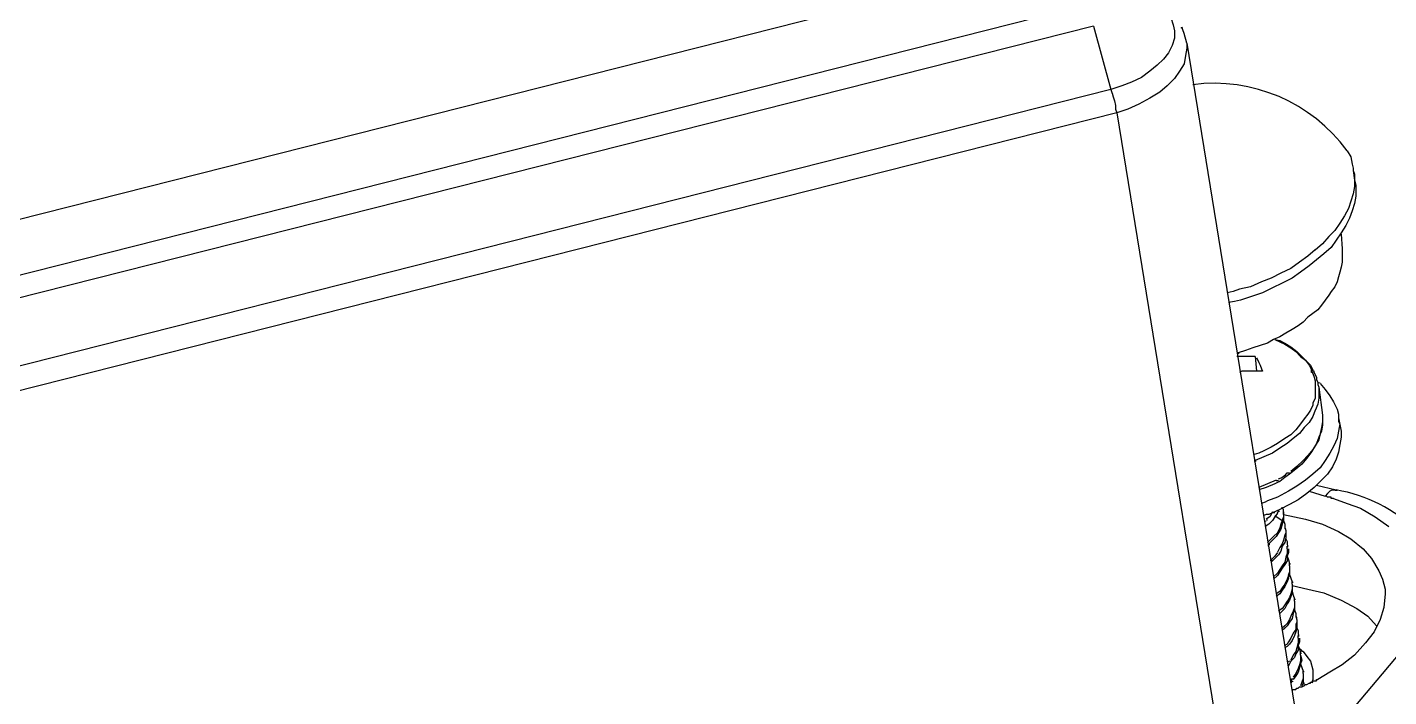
# Model space of a CAD drawing. Header units: millimetres. Extents: x 25 to 550, y -188 to 205.
# Drawn here: x 209.36 to 240.73, y -105.19 to -89.76 of the extents above; entities that cross this region are included whole.
import ezdxf

# ---------------------------------------------------------------- set-up
doc = ezdxf.new("R2010")
doc.units = ezdxf.units.MM
doc.layers.add('PDF_图层 1', color=7, linetype='Continuous', true_color=0x231f20)

msp = doc.modelspace()

# ---------------------------------------------------------------- linework, layer by layer
at = {"layer": 'PDF_图层 1', "color": 7, "lineweight": -3}
for points in [[(230.203, -88.854), (139.798, -111.765)], [(233.758, -89.249), (137.343, -113.684)], [(235.705, -89.531), (235.761, -89.7), (235.79, -89.842), (235.79, -90.011), (235.733, -90.18), (235.649, -90.349), (235.536, -90.49), (235.395, -90.632), (235.225, -90.773), (235.028, -90.913), (234.802, -91.027), (234.576, -91.111), (234.322, -91.196)], [(233.927, -89.729), (137.512, -114.135)], [(233.927, -89.729), (234.322, -91.196)], [(236.071, -90.124), (236.015, -89.898), (235.959, -89.757)], [(236.071, -90.124), (236.071, -90.18), (236.071, -90.236), (236.043, -90.406), (236.015, -90.603), (235.903, -90.773), (235.789, -90.942), (235.62, -91.111), (235.451, -91.252), (235.225, -91.393), (234.971, -91.534), (234.717, -91.647), (234.463, -91.732)], [(236.071, -90.124), (239.091, -108.718)], [(234.322, -91.196), (137.935, -115.631)], [(234.322, -91.196), (234.351, -91.281)], [(234.351, -91.28), (234.379, -91.365)], [(234.379, -91.365), (234.407, -91.45)], [(234.407, -91.45), (234.435, -91.562)], [(234.435, -91.562), (234.435, -91.647)], [(234.463, -91.732), (138.02, -116.167)], [(234.435, -91.647), (234.463, -91.732)], [(234.463, -91.732), (237.482, -110.298)], [(239.768, -92.607), (239.853, -92.748)], [(239.852, -92.748), (239.881, -92.917)], [(239.881, -92.917), (239.909, -93.002)], [(239.909, -93.002), (239.909, -93.058)], [(239.909, -93.058), (239.938, -93.283)], [(239.909, -93.059), (239.938, -93.143)], [(239.937, -93.143), (239.937, -93.256)], [(239.937, -93.425), (239.909, -93.594)], [(239.937, -93.256), (239.937, -93.425)], [(239.937, -93.284), (239.966, -93.397)], [(239.965, -93.397), (239.965, -93.481)], [(239.852, -93.764), (239.796, -93.933)], [(239.909, -93.595), (239.852, -93.764)], [(239.965, -93.651), (239.937, -93.82)], [(239.965, -93.481), (239.965, -93.65)], [(239.711, -94.102), (239.599, -94.272)], [(239.796, -93.933), (239.711, -94.102)], [(239.881, -93.989), (239.824, -94.158)], [(239.937, -93.82), (239.881, -93.989)], [(239.598, -94.272), (239.486, -94.441)], [(239.74, -94.328), (239.627, -94.497)], [(239.824, -94.159), (239.74, -94.327)], [(239.345, -94.582), (239.203, -94.751)], [(239.486, -94.441), (239.344, -94.582)], [(239.514, -94.666), (239.401, -94.835)], [(239.627, -94.497), (239.514, -94.666)], [(239.627, -94.525), (239.655, -94.864)], [(238.865, -95.034), (238.668, -95.175)], [(239.034, -94.892), (238.865, -95.034)], [(239.204, -94.751), (239.035, -94.893)], [(239.232, -94.977), (239.063, -95.118)], [(239.401, -94.835), (239.232, -94.977)], [(239.655, -94.864), (239.655, -94.977)], [(239.655, -94.977), (239.655, -95.062)], [(238.47, -95.316), (238.244, -95.429)], [(238.668, -95.175), (238.47, -95.316)], [(238.893, -95.259), (238.696, -95.4)], [(239.063, -95.118), (238.893, -95.259)], [(239.627, -95.287), (239.598, -95.4)], [(239.655, -95.174), (239.627, -95.287)], [(239.655, -95.061), (239.655, -95.174)], [(237.793, -95.626), (237.539, -95.739)], [(238.019, -95.541), (237.793, -95.626)], [(238.244, -95.429), (238.019, -95.541)], [(238.273, -95.654), (238.047, -95.767)], [(238.498, -95.541), (238.273, -95.654)], [(238.696, -95.4), (238.498, -95.541)], [(239.542, -95.626), (239.486, -95.738)], [(239.57, -95.513), (239.542, -95.626)], [(239.598, -95.4), (239.57, -95.513)], [(237.144, -95.852), (237.003, -95.88)], [(237.285, -95.795), (237.144, -95.852)], [(237.539, -95.739), (237.285, -95.795)], [(237.567, -95.964), (237.313, -96.049)], [(237.821, -95.88), (237.567, -95.964)], [(238.047, -95.767), (237.821, -95.88)], [(239.345, -95.936), (239.26, -96.049)], [(239.401, -95.851), (239.345, -95.936)], [(239.486, -95.738), (239.401, -95.851)], [(237.172, -96.077), (237.031, -96.105)], [(237.313, -96.049), (237.172, -96.077)], [(239.091, -96.275), (238.978, -96.359)], [(239.175, -96.162), (239.09, -96.275)], [(239.26, -96.049), (239.175, -96.162)], [(238.752, -96.557), (238.639, -96.642)], [(238.865, -96.444), (238.752, -96.557)], [(238.978, -96.359), (238.865, -96.444)], [(238.216, -96.896), (238.075, -96.952)], [(238.357, -96.811), (238.216, -96.896)], [(238.498, -96.726), (238.357, -96.811)], [(238.639, -96.642), (238.498, -96.726)], [(237.426, -97.206), (237.257, -97.262)], [(237.595, -97.149), (237.426, -97.206)], [(237.765, -97.093), (237.595, -97.149)], [(237.934, -97.037), (237.765, -97.093)], [(238.075, -96.952), (237.934, -97.037)], [(238.103, -96.952), (238.216, -96.98), (238.329, -97.037), (238.47, -97.121), (238.611, -97.234), (238.724, -97.347), (238.837, -97.46), (238.921, -97.545), (238.978, -97.657)], [(238.103, -96.952), (238.216, -97.008)], [(238.216, -97.008), (238.329, -97.065)], [(238.329, -97.065), (238.47, -97.149)], [(238.47, -97.149), (238.583, -97.234)], [(238.583, -97.234), (238.695, -97.347)], [(237.652, -97.347), (237.623, -97.347), (237.285, -97.347), (237.228, -97.347)], [(237.652, -97.347), (237.68, -97.686)], [(237.68, -97.375), (237.708, -97.432)], [(237.708, -97.432), (237.736, -97.488)], [(237.736, -97.488), (237.765, -97.545)], [(237.765, -97.545), (237.793, -97.629)], [(238.696, -97.347), (238.808, -97.432)], [(238.809, -97.432), (238.893, -97.544)], [(238.893, -97.545), (238.949, -97.657)], [(237.821, -97.686), (237.765, -97.686), (237.341, -97.686), (237.285, -97.714)], [(237.793, -97.629), (237.821, -97.685)], [(238.978, -97.742), (238.978, -97.713), (238.949, -97.713), (238.949, -97.657)], [(239.006, -97.714), (239.006, -97.685), (238.978, -97.685), (238.978, -97.657)], [(238.978, -97.742), (239.006, -97.827)], [(239.006, -97.714), (239.035, -97.77), (239.062, -97.826), (239.062, -97.883), (239.091, -97.939), (239.091, -97.996), (239.119, -98.052)], [(239.006, -97.827), (239.035, -97.911)], [(239.034, -97.911), (239.034, -98.024)], [(239.034, -98.024), (239.034, -98.165)], [(239.034, -98.165), (239.034, -98.307)], [(239.119, -98.052), (239.204, -98.701)], [(239.119, -98.052), (239.119, -98.194)], [(239.147, -97.968), (239.26, -98.109), (239.373, -98.25), (239.457, -98.391), (239.542, -98.56), (239.57, -98.673), (239.57, -98.758)], [(238.978, -98.475), (238.949, -98.532)], [(239.034, -98.306), (238.978, -98.419)], [(238.978, -98.419), (238.978, -98.475)], [(239.091, -98.447), (239.035, -98.589)], [(239.119, -98.306), (239.09, -98.448)], [(239.119, -98.193), (239.119, -98.306)], [(239.204, -98.701), (239.204, -98.843), (239.175, -98.984), (239.147, -99.124), (239.119, -99.265), (239.035, -99.407), (238.95, -99.548), (238.837, -99.689), (238.724, -99.83), (238.583, -99.943), (238.442, -100.056), (238.329, -100.14), (238.216, -100.225), (238.16, -100.253), (238.103, -100.281), (237.906, -100.366), (237.736, -100.423)], [(239.57, -98.758), (239.57, -98.843), (239.599, -98.899), (239.57, -99.068), (239.542, -99.238), (239.458, -99.407), (239.373, -99.576), (239.26, -99.745), (239.147, -99.915), (238.978, -100.056), (238.809, -100.197), (238.611, -100.338), (238.414, -100.451), (238.16, -100.591), (237.934, -100.676), (237.877, -100.705), (237.793, -100.733)], [(238.781, -98.786), (238.695, -98.899)], [(238.865, -98.673), (238.78, -98.786)], [(238.922, -98.588), (238.865, -98.673)], [(238.978, -98.729), (238.893, -98.871)], [(238.95, -98.532), (238.921, -98.588)], [(239.034, -98.588), (238.978, -98.73)], [(239.204, -98.701), (239.204, -98.814)], [(239.57, -98.758), (239.627, -99.068)], [(239.627, -99.068), (239.627, -99.125), (239.627, -99.21), (239.598, -99.379), (239.571, -99.549), (239.514, -99.717), (239.429, -99.887), (239.317, -100.056), (239.175, -100.197), (239.006, -100.367), (238.836, -100.508), (238.639, -100.648), (238.441, -100.762), (238.216, -100.875), (237.962, -100.987), (237.906, -100.987), (237.849, -101.016)], [(238.583, -99.04), (238.47, -99.153)], [(238.668, -99.124), (238.527, -99.237)], [(238.696, -98.899), (238.583, -99.04)], [(238.781, -98.983), (238.668, -99.124)], [(238.893, -98.87), (238.781, -98.983)], [(239.175, -99.068), (239.119, -99.209)], [(239.204, -98.927), (239.175, -99.068)], [(239.204, -98.814), (239.204, -98.927)], [(238.019, -99.435), (237.849, -99.52)], [(238.16, -99.35), (238.019, -99.435)], [(238.329, -99.237), (238.16, -99.35)], [(238.385, -99.35), (238.216, -99.463)], [(238.47, -99.153), (238.329, -99.238)], [(238.527, -99.237), (238.385, -99.35)], [(239.063, -99.35), (238.978, -99.491)], [(239.119, -99.209), (239.063, -99.35)], [(237.736, -99.576), (237.624, -99.605)], [(237.849, -99.661), (237.652, -99.745)], [(237.849, -99.519), (237.736, -99.576)], [(238.047, -99.576), (237.849, -99.661)], [(238.216, -99.463), (238.047, -99.576)], [(238.752, -99.745), (238.611, -99.886)], [(238.865, -99.632), (238.752, -99.745)], [(238.978, -99.491), (238.865, -99.632)], [(238.385, -100.027), (238.442, -100.027)], [(238.611, -99.886), (238.47, -99.999)], [(237.934, -100.281), (237.736, -100.366)], [(238.131, -100.197), (237.934, -100.281)], [(239.063, -100.31), (239.514, -100.423)], [(238.893, -100.451), (239.26, -100.564)], [(239.316, -100.507), (239.26, -100.564)], [(239.457, -100.62), (239.401, -100.62), (239.401, -100.591), (239.316, -100.591), (239.289, -100.564), (239.26, -100.564)], [(239.373, -100.451), (239.317, -100.507)], [(239.429, -100.423), (239.373, -100.451)], [(239.429, -100.423), (239.486, -100.423)], [(239.457, -100.62), (239.768, -100.733)], [(238.047, -100.93), (237.99, -101.043), (237.906, -101.099)], [(238.16, -100.959), (238.103, -101.043)], [(238.188, -100.902), (238.159, -100.959)], [(238.301, -100.987), (238.301, -100.93), (238.301, -100.874), (238.272, -100.846), (238.272, -100.818)], [(238.301, -100.987), (238.301, -101.043), (238.272, -101.128)], [(238.301, -100.93), (238.301, -101.043)], [(238.301, -100.987), (238.555, -101.043)], [(239.768, -100.733), (240.078, -100.846)], [(240.078, -100.846), (240.417, -101.043)], [(237.962, -101.213), (237.878, -101.269)], [(238.047, -101.128), (237.962, -101.213)], [(238.103, -101.043), (238.047, -101.128)], [(238.103, -101.015), (238.272, -101.128)], [(238.216, -101.297), (238.16, -101.41)], [(238.244, -101.213), (238.216, -101.297)], [(238.273, -101.128), (238.244, -101.213)], [(238.273, -101.213), (238.244, -101.325)], [(238.301, -101.128), (238.272, -101.213)], [(238.301, -101.043), (238.301, -101.128)], [(238.301, -101.128), (238.301, -101.128)], [(238.301, -101.128), (238.329, -101.213)], [(238.329, -101.213), (238.329, -101.297)], [(238.357, -101.354), (238.357, -101.325), (238.329, -101.297)], [(238.555, -101.043), (238.809, -101.1)], [(238.809, -101.1), (239.204, -101.212)], [(239.204, -101.213), (239.57, -101.381)], [(240.417, -101.043), (240.727, -101.269)], [(238.019, -101.551), (237.934, -101.636)], [(238.047, -101.58), (237.962, -101.664)], [(238.075, -101.495), (238.019, -101.551)], [(238.131, -101.495), (238.047, -101.58)], [(238.16, -101.41), (238.075, -101.495)], [(238.188, -101.41), (238.131, -101.495)], [(238.244, -101.326), (238.188, -101.41)], [(238.301, -101.58), (238.272, -101.664)], [(238.329, -101.636), (238.273, -101.721)], [(238.329, -101.467), (238.3, -101.579)], [(238.357, -101.41), (238.329, -101.467)], [(238.357, -101.523), (238.329, -101.635)], [(238.357, -101.354), (238.357, -101.438)], [(238.357, -101.354), (238.357, -101.41)], [(238.357, -101.438), (238.357, -101.523)], [(238.357, -101.551), (238.385, -101.608)], [(238.385, -101.608), (238.385, -101.692)], [(239.57, -101.382), (239.853, -101.551)], [(239.852, -101.551), (240.135, -101.777)], [(238.103, -101.946), (238.019, -102.031)], [(238.16, -101.862), (238.103, -101.946)], [(238.188, -101.918), (238.103, -102.003)], [(238.216, -101.749), (238.16, -101.861)], [(238.244, -101.834), (238.188, -101.918)], [(238.273, -101.664), (238.216, -101.749)], [(238.273, -101.721), (238.244, -101.833)], [(238.385, -101.89), (238.357, -101.975)], [(238.385, -101.777), (238.385, -101.721)], [(238.385, -101.777), (238.385, -101.833)], [(238.385, -101.834), (238.385, -101.889)], [(238.414, -101.862), (238.385, -101.946)], [(238.385, -101.946), (238.385, -102.059)], [(238.385, -101.946), (238.414, -102.031)], [(238.414, -101.777), (238.414, -101.862)], [(240.135, -101.777), (240.332, -102.002)], [(238.103, -102.002), (238.019, -102.087)], [(238.216, -102.256), (238.16, -102.341)], [(238.273, -102.172), (238.216, -102.257)], [(238.273, -102.228), (238.216, -102.313)], [(238.329, -102.087), (238.273, -102.172)], [(238.329, -102.143), (238.273, -102.229)], [(238.357, -101.975), (238.329, -102.087)], [(238.385, -102.059), (238.329, -102.144)], [(238.414, -102.031), (238.442, -102.116)], [(238.442, -102.172), (238.442, -102.116)], [(238.442, -102.172), (238.442, -102.257)], [(238.442, -102.172), (238.442, -102.228)], [(238.442, -102.228), (238.442, -102.313)], [(238.442, -102.256), (238.442, -102.369)], [(240.332, -102.002), (240.501, -102.285)], [(238.16, -102.341), (238.075, -102.426)], [(238.16, -102.397), (238.075, -102.483)], [(238.216, -102.313), (238.16, -102.398)], [(238.385, -102.482), (238.329, -102.595)], [(238.385, -102.539), (238.329, -102.651)], [(238.414, -102.397), (238.385, -102.483)], [(238.414, -102.454), (238.385, -102.539)], [(238.442, -102.313), (238.413, -102.398)], [(238.442, -102.369), (238.413, -102.454)], [(238.442, -102.369), (238.47, -102.454)], [(238.47, -102.454), (238.498, -102.539)], [(238.498, -102.595), (238.498, -102.539)], [(240.501, -102.285), (240.586, -102.482)], [(240.586, -102.482), (240.643, -102.708)], [(238.216, -102.764), (238.131, -102.821)], [(238.216, -102.821), (238.131, -102.877)], [(238.273, -102.68), (238.216, -102.765)], [(238.273, -102.736), (238.216, -102.821)], [(238.329, -102.595), (238.273, -102.68)], [(238.329, -102.651), (238.273, -102.737)], [(238.47, -102.821), (238.441, -102.906)], [(238.47, -102.877), (238.441, -102.962)], [(238.498, -102.708), (238.47, -102.821)], [(238.498, -102.764), (238.47, -102.877)], [(238.498, -102.595), (238.498, -102.68)], [(238.498, -102.595), (238.498, -102.651)], [(238.498, -102.623), (238.865, -102.708)], [(238.498, -102.651), (238.498, -102.708)], [(238.498, -102.68), (238.498, -102.765)], [(238.498, -102.764), (238.527, -102.849)], [(238.527, -102.849), (238.555, -102.934)], [(238.865, -102.708), (239.232, -102.793)], [(239.232, -102.792), (239.627, -102.962)], [(240.643, -102.821), (240.614, -103.131)], [(240.643, -102.708), (240.643, -102.764)], [(240.643, -102.764), (240.643, -102.821)], [(238.273, -103.159), (238.187, -103.216)], [(238.329, -103.075), (238.273, -103.16)], [(238.329, -103.159), (238.273, -103.216)], [(238.385, -102.99), (238.329, -103.075)], [(238.385, -103.046), (238.329, -103.159)], [(238.442, -102.905), (238.385, -102.991)], [(238.442, -102.962), (238.385, -103.047)], [(238.555, -103.131), (238.526, -103.216)], [(238.555, -103.188), (238.526, -103.273)], [(238.555, -102.99), (238.555, -102.934)], [(238.555, -102.99), (238.555, -103.103)], [(238.555, -102.99), (238.555, -103.075)], [(238.555, -103.075), (238.555, -103.131)], [(238.555, -103.103), (238.555, -103.188)], [(238.555, -103.188), (238.583, -103.273)], [(239.627, -102.962), (239.994, -103.159)], [(239.994, -103.159), (240.247, -103.329)], [(240.614, -103.131), (240.53, -103.413)], [(238.273, -103.216), (238.216, -103.272)], [(238.385, -103.498), (238.329, -103.554)], [(238.442, -103.413), (238.385, -103.498)], [(238.442, -103.47), (238.385, -103.554)], [(238.47, -103.329), (238.441, -103.413)], [(238.498, -103.385), (238.442, -103.47)], [(238.527, -103.216), (238.47, -103.329)], [(238.527, -103.272), (238.498, -103.385)], [(238.583, -103.272), (238.583, -103.357)], [(238.611, -103.413), (238.611, -103.357), (238.583, -103.357)], [(238.611, -103.47), (238.583, -103.526)], [(238.611, -103.413), (238.611, -103.498)], [(238.611, -103.413), (238.611, -103.47)], [(238.611, -103.498), (238.611, -103.611)], [(240.247, -103.329), (240.445, -103.554)], [(240.53, -103.413), (240.389, -103.696)], [(238.329, -103.554), (238.273, -103.611)], [(238.329, -103.611), (238.273, -103.667)], [(238.385, -103.554), (238.329, -103.611)], [(238.527, -103.724), (238.47, -103.837)], [(238.555, -103.78), (238.498, -103.893)], [(238.583, -103.639), (238.527, -103.724)], [(238.583, -103.696), (238.554, -103.78)], [(238.583, -103.526), (238.583, -103.639)], [(238.611, -103.611), (238.583, -103.696)], [(238.611, -103.611), (238.639, -103.667), (238.639, -103.752)], [(238.639, -103.837), (238.639, -103.78)], [(240.389, -103.696), (240.191, -103.95)], [(238.385, -103.978), (238.329, -104.006)], [(238.385, -104.034), (238.329, -104.062)], [(238.414, -103.921), (238.385, -103.978)], [(238.442, -103.978), (238.385, -104.034)], [(238.47, -103.837), (238.414, -103.921)], [(238.498, -103.893), (238.442, -103.978)], [(238.639, -103.837), (238.639, -103.893), (238.639, -103.95), (238.611, -104.062), (238.583, -104.147), (238.527, -104.232), (238.47, -104.345)], [(238.639, -104.119), (238.583, -104.203)], [(238.668, -103.921), (238.639, -104.006)], [(238.639, -104.006), (238.639, -104.119)], [(238.639, -104.006), (238.668, -104.091)], [(238.696, -104.091), (238.667, -104.091)], [(238.668, -103.837), (238.668, -103.921)], [(238.668, -104.091), (238.696, -104.175)], [(238.752, -104.147), (238.724, -104.147), (238.724, -104.119), (238.696, -104.119), (238.696, -104.091)], [(240.191, -103.95), (239.937, -104.232)], [(238.442, -104.373), (238.385, -104.401)], [(238.442, -104.429), (238.413, -104.486)], [(238.47, -104.373), (238.441, -104.429)], [(238.555, -104.288), (238.47, -104.373)], [(238.583, -104.203), (238.554, -104.288)], [(238.668, -104.457), (238.639, -104.542)], [(238.696, -104.373), (238.667, -104.457)], [(238.696, -104.429), (238.667, -104.514)], [(238.724, -104.345), (238.695, -104.429)], [(238.696, -104.232), (238.696, -104.175)], [(238.696, -104.232), (238.724, -104.345)], [(238.696, -104.232), (238.696, -104.316)], [(238.696, -104.316), (238.696, -104.373)], [(238.696, -104.429), (238.724, -104.514)], [(238.752, -104.147), (238.837, -104.26)], [(240.981, -104.175), (238.78, -106.799)], [(238.837, -104.26), (238.922, -104.373)], [(238.922, -104.373), (238.978, -104.57)], [(239.655, -104.457), (239.373, -104.627)], [(239.937, -104.232), (239.655, -104.457)], [(238.498, -104.768), (238.47, -104.824)], [(238.583, -104.655), (238.527, -104.74)], [(238.583, -104.711), (238.527, -104.796)], [(238.639, -104.542), (238.583, -104.655)], [(238.639, -104.627), (238.583, -104.711)], [(238.668, -104.514), (238.639, -104.627)], [(238.724, -104.514), (238.752, -104.599)], [(238.752, -104.768), (238.724, -104.853)], [(238.752, -104.655), (238.752, -104.599)], [(238.752, -104.655), (238.752, -104.74)], [(238.752, -104.655), (238.752, -104.711)], [(238.752, -104.711), (238.752, -104.768)], [(238.752, -104.74), (238.752, -104.824)], [(238.978, -104.571), (238.978, -104.627)], [(238.978, -104.627), (238.978, -104.684)], [(238.978, -104.683), (238.978, -104.796)], [(239.373, -104.627), (239.09, -104.796)], [(238.498, -104.824), (238.47, -104.881)], [(238.498, -105.05), (238.527, -105.021), (238.583, -105.021), (238.611, -104.994), (238.639, -104.994), (238.667, -104.965), (238.724, -104.965), (238.752, -104.937), (238.781, -104.937), (238.808, -104.909), (238.837, -104.909), (238.893, -104.881), (238.921, -104.881)], [(238.724, -104.853), (238.695, -104.937)], [(238.752, -104.881), (238.724, -104.937)], [(238.781, -104.909), (238.781, -104.88), (238.752, -104.853), (238.752, -104.824)], [(238.752, -104.824), (238.752, -104.881)], [(238.922, -104.881), (238.922, -104.852), (238.978, -104.852), (238.978, -104.824), (239.063, -104.824), (239.063, -104.796), (239.09, -104.796)], [(238.978, -104.796), (238.949, -104.881)]]:
    msp.add_lwpolyline(points, dxfattribs=at)
for centre, radius, start, end in [((236.704, -94.845), 3.795, 36.1587, 97.4441), ((238.076, -99.804), 0.381, 287.0342, 324.2216), ((238.92, -103.894), 3.522, 12.0419, 80.2826)]:
    msp.add_arc(centre, radius, start, end, dxfattribs=at)
at = {"layer": 'PDF_图层 1', "color": 7, "lineweight": -3, "transparency": 33554559}
for points in [[(235.931, -89.757), (235.931, -89.785), (235.987, -89.757), (235.987, -89.785)], [(237.228, -97.29), (237.228, -97.319), (237.257, -97.29), (237.257, -97.319)], [(237.257, -97.262), (237.257, -97.291), (237.285, -97.262), (237.285, -97.291)], [(237.68, -97.375), (237.68, -97.403), (237.709, -97.375), (237.709, -97.403)], [(239.091, -97.939), (239.091, -97.968), (239.147, -97.939), (239.147, -97.968)], [(237.623, -99.745), (237.623, -99.774), (237.679, -99.745), (237.679, -99.774)], [(238.442, -100.027), (238.442, -100.056), (238.47, -100.027), (238.47, -100.056)], [(238.131, -100.197), (238.131, -100.225), (238.188, -100.197), (238.188, -100.225)], [(239.486, -100.422), (239.486, -100.451), (239.542, -100.422), (239.542, -100.451)], [(238.047, -100.93), (238.047, -100.959), (238.103, -100.93), (238.103, -100.959)], [(238.188, -100.902), (238.188, -100.93), (238.217, -100.902), (238.217, -100.93)], [(237.877, -101.128), (237.877, -101.156), (237.906, -101.128), (237.906, -101.156)], [(237.906, -101.1), (237.906, -101.128), (237.934, -101.1), (237.934, -101.128)], [(238.329, -101.297), (238.329, -101.326), (238.357, -101.297), (238.357, -101.326)], [(238.329, -101.297), (238.329, -101.326), (238.357, -101.297), (238.357, -101.326)], [(237.934, -101.692), (237.934, -101.721), (237.963, -101.692), (237.963, -101.721)], [(237.962, -101.664), (237.962, -101.692), (237.99, -101.664), (237.99, -101.692)], [(238.385, -101.692), (238.385, -101.749), (238.414, -101.692), (238.414, -101.749)], [(237.99, -102.031), (237.99, -102.059), (238.047, -102.031), (238.047, -102.059)], [(238.442, -102.115), (238.442, -102.144), (238.47, -102.115), (238.47, -102.144)], [(238.442, -102.115), (238.442, -102.144), (238.47, -102.115), (238.47, -102.144)], [(238.498, -102.539), (238.498, -102.567), (238.527, -102.539), (238.527, -102.567)], [(238.498, -102.539), (238.498, -102.567), (238.527, -102.539), (238.527, -102.567)], [(238.555, -102.934), (238.555, -102.962), (238.583, -102.934), (238.583, -102.962)], [(238.555, -102.934), (238.555, -102.962), (238.583, -102.934), (238.583, -102.962)], [(238.583, -103.357), (238.583, -103.386), (238.611, -103.357), (238.611, -103.386)], [(238.583, -103.357), (238.583, -103.386), (238.611, -103.357), (238.611, -103.386)], [(238.639, -103.752), (238.639, -103.808), (238.668, -103.752), (238.668, -103.808)], [(238.47, -104.345), (238.47, -104.373), (238.498, -104.345), (238.498, -104.373)], [(238.696, -104.175), (238.696, -104.203), (238.724, -104.175), (238.724, -104.203)], [(238.696, -104.175), (238.696, -104.203), (238.724, -104.175), (238.724, -104.203)], [(238.498, -104.768), (238.498, -104.796), (238.527, -104.768), (238.527, -104.796)], [(238.752, -104.598), (238.752, -104.627), (238.781, -104.598), (238.781, -104.627)], [(238.752, -104.598), (238.752, -104.627), (238.781, -104.598), (238.781, -104.627)], [(238.498, -104.824), (238.498, -104.853), (238.527, -104.824), (238.527, -104.853)]]:
    msp.add_solid(points, dxfattribs=at)

doc.saveas('drawing.dxf')
